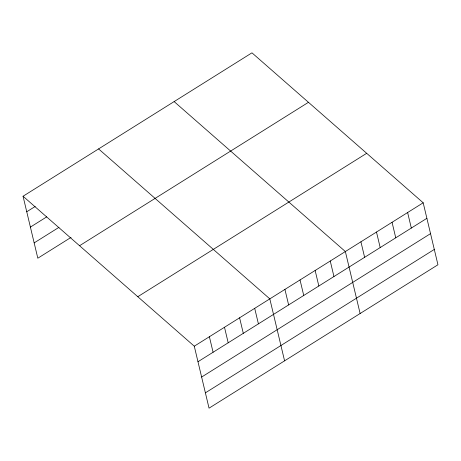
<?xml version="1.0" encoding="UTF-8"?>
<svg xmlns="http://www.w3.org/2000/svg" width="461" height="461" viewBox="0 0 461 461"><rect width="100%" height="100%" fill="white"/><g stroke="black" fill="none" stroke-linecap="round" stroke-linejoin="round"><path stroke-width="0.69" d="M23.05 196.242L251.96 52.831L423.186 202.788L437.95 264.758L209.04 408.169L194.277 346.194L23.05 196.242L37.814 258.212L71.052 237.392M26.75 211.766L35.209 206.465M30.403 227.094L46.717 216.872M34.16 242.889L58.939 227.365M79.557 245.725L308.461 102.313M137.776 296.711L366.679 153.3M194.277 346.194L423.186 202.788M197.976 361.724L426.886 218.312M201.63 377.052L430.534 233.641M205.393 392.841L434.297 249.43M174.131 101.593L345.358 251.545L360.122 313.52M98.591 148.915L269.818 298.872L284.581 360.842M407.622 212.538L411.321 228.062M392.052 222.288L395.751 237.813M376.487 232.039L380.187 247.569M360.923 241.795L364.622 257.319M330.249 261.012L333.948 276.537M315.14 270.474L318.839 285.999M300.036 279.942L303.73 295.466M284.927 289.404L288.626 304.928M254.708 308.334L258.408 323.864M239.599 317.802L243.299 333.326M224.495 327.264L228.195 342.794M209.386 336.732L213.086 352.256"/></g></svg>
